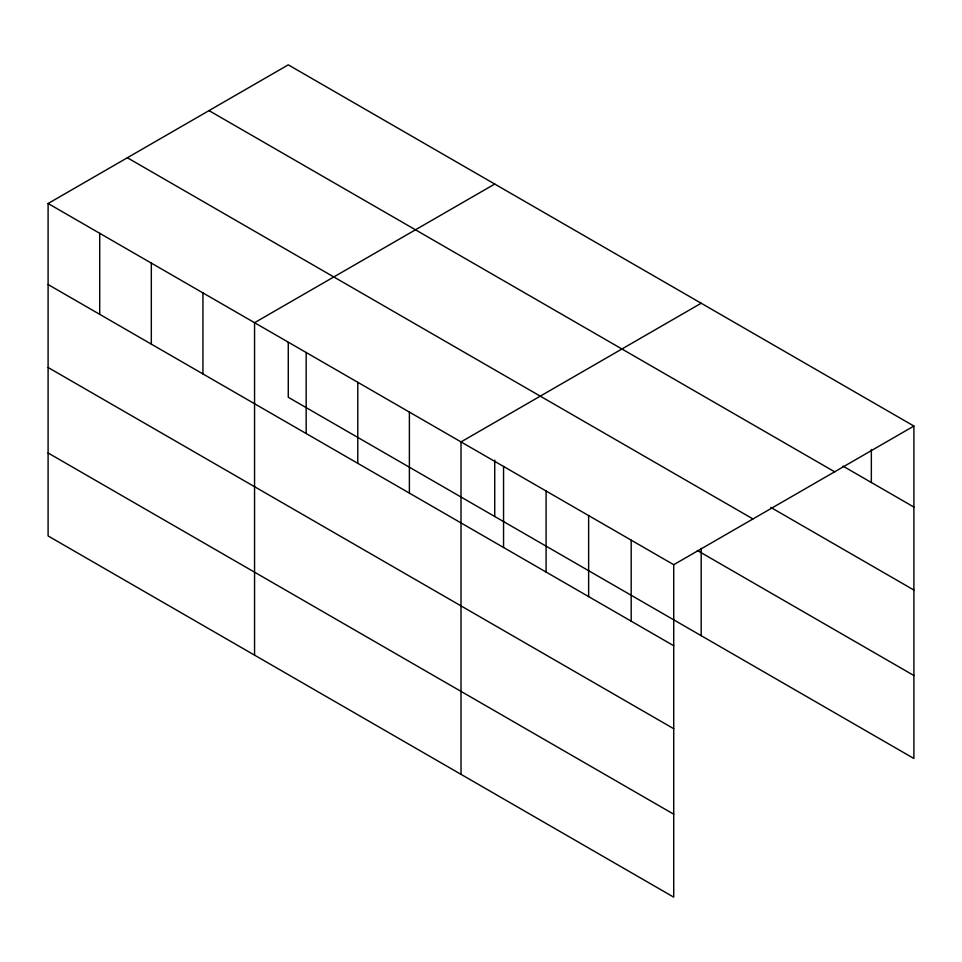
<?xml version="1.0" encoding="UTF-8"?>
<svg xmlns="http://www.w3.org/2000/svg" width="962" height="962" viewBox="0 0 962 962"><rect width="100%" height="100%" fill="white"/><g stroke="black" fill="none" stroke-linecap="round" stroke-linejoin="round"><path stroke-width="1.44" d="M48.1 203.511L673.725 564.706L673.725 897.149L48.1 535.954L48.1 203.511L288.275 64.851L913.9 426.046L913.9 758.489L288.275 397.294L288.275 342.472M494.733 184.043L254.557 322.703L254.557 655.146M701.19 303.234L461.014 441.907L461.014 774.35M673.725 564.706L913.9 426.046M843.001 466.125L913.9 507.07M209.019 110.606L834.643 471.801M770.802 507.419L913.9 590.031M127.357 157.756L752.981 518.951M697.318 550.48L913.9 675.516M48.1 284.536L673.725 645.73M48.1 367.496L673.725 728.703M48.1 452.982L673.725 814.189M871.356 449.494L871.356 482.503M701.19 548.292L701.19 635.678M631.18 540.151L631.18 621.163M588.636 515.584L588.636 596.608M546.091 491.029L546.091 572.041M503.559 466.462L503.559 547.486M494.733 460.185L494.733 516.486M409.391 412.109L409.391 493.121M357.78 382.311L357.78 463.323M306.169 352.513L306.169 433.525M202.946 292.905L202.946 373.929M151.323 263.107L151.323 344.131M99.711 233.309L99.711 314.333"/></g></svg>
